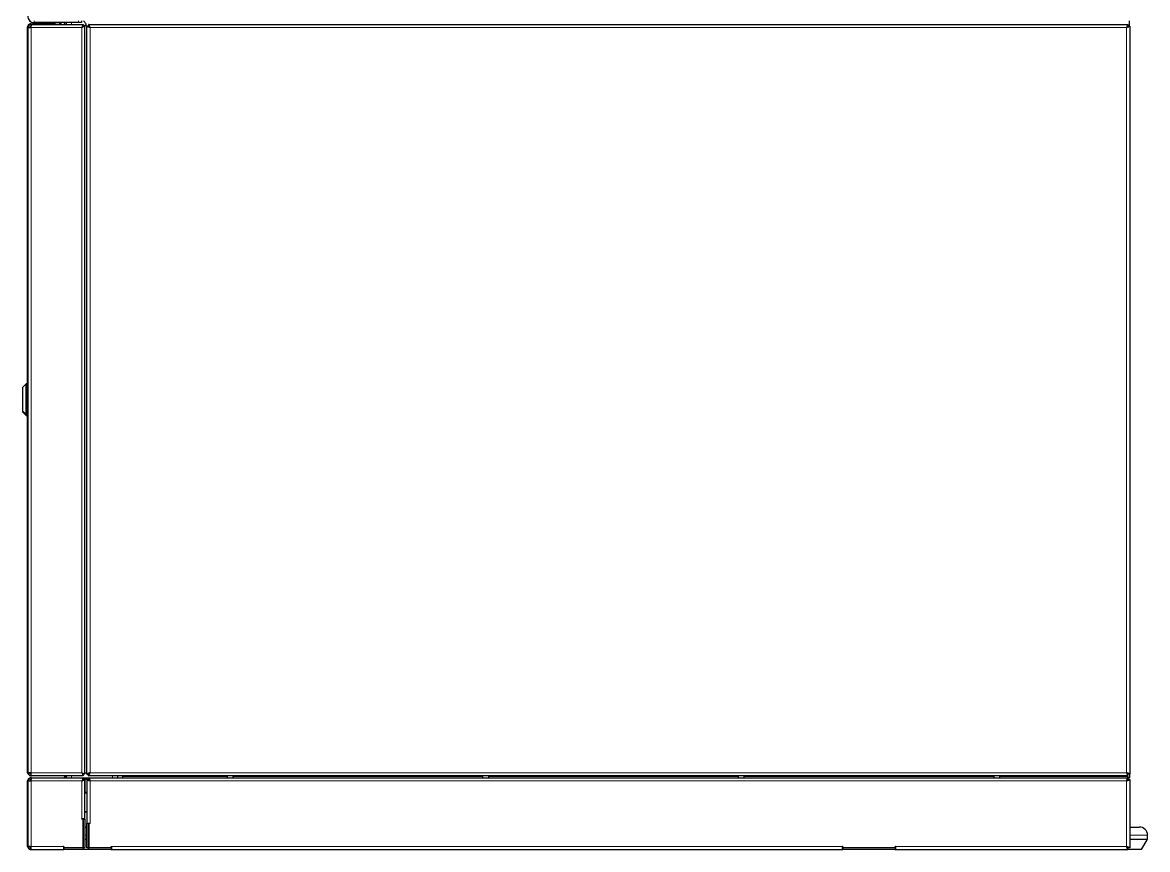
# Model space of a CAD drawing. Header units: millimetres. Extents: x -218071 to -203542, y 15363 to 51382.
# Drawn here: x -218063.2 to -217953.1, y 50748.4 to 50829.3 of the extents above; entities that cross this region are included whole.
import ezdxf

# ---------------------------------------------------------------- set-up
doc = ezdxf.new("R2010")
doc.units = ezdxf.units.MM
doc.header["$LTSCALE"] = 4
doc.layers.add('TPF-EQUIPEMENT', color=7, linetype='Continuous')

msp = doc.modelspace()

# ---------------------------------------------------------------- linework, layer by layer
at = {"layer": 'TPF-EQUIPEMENT', "color": 7, "linetype": 'Continuous', "lineweight": 25}
for p, q in [((-218062.675, 50756.042), (-218062.675, 50828.842)), ((-218062.375, 50829.088), (-218062.375, 50829.142)), ((-218062.375, 50829.142), (-218060.105, 50829.142)), ((-218062.325, 50829.092), (-218062.325, 50828.942)), ((-218062.311, 50829.092), (-218062.325, 50829.092)), ((-218062.311, 50829.092), (-218057.232, 50829.092)), ((-218062.045, 50829.252), (-218062.079, 50829.253)), ((-218057.704, 50829.261), (-218062.045, 50829.261)), ((-218059.695, 50829.252), (-218062.045, 50829.252)), ((-218060.105, 50829.142), (-218060.105, 50829.092)), ((-218059.592, 50829.092), (-218059.592, 50829.092)), ((-218059.592, 50829.092), (-218059.43, 50829.092)), ((-218059.018, 50829.092), (-218058.88, 50829.092)), ((-218058.88, 50829.092), (-218058.88, 50829.261)), ((-218058.875, 50829.092), (-218058.875, 50829.261)), ((-218057.404, 50829.261), (-218057.704, 50829.261)), ((-218057.404, 50829.426), (-218057.404, 50829.261)), ((-218057.232, 50829.092), (-218057.232, 50828.942)), ((-218057.075, 50828.935), (-218057.225, 50828.935)), ((-218057.21, 50829.426), (-218056.941, 50829.158)), ((-218057.075, 50755.749), (-218057.075, 50828.935)), ((-218056.925, 50828.935), (-218057.075, 50828.935)), ((-218056.925, 50828.935), (-218056.682, 50828.935)), ((-218056.869, 50828.928), (-218056.719, 50828.928)), ((-218056.869, 50755.756), (-218056.869, 50828.928)), ((-218056.67, 50828.928), (-218056.719, 50828.928)), ((-218056.705, 50829.092), (-218056.705, 50828.942)), ((-218056.705, 50829.092), (-217955.034, 50829.092)), ((-217955.019, 50828.928), (-217955.07, 50828.928)), ((-217955.034, 50829.092), (-217955.034, 50828.942)), ((-217954.869, 50828.928), (-217955.019, 50828.928)), ((-217954.875, 50828.928), (-217954.875, 50829.456)), ((-217954.869, 50828.928), (-217954.869, 50755.756)), ((-218062.625, 50828.792), (-218062.325, 50828.792)), ((-218062.625, 50755.892), (-218062.625, 50828.792)), ((-218062.825, 50793.942), (-218063.175, 50793.592)), ((-218063.175, 50793.592), (-218063.175, 50791.292)), ((-218062.675, 50793.942), (-218062.825, 50793.942)), ((-218062.825, 50790.942), (-218062.825, 50793.942)), ((-218063.175, 50791.292), (-218062.825, 50790.942)), ((-218063.175, 50791.292), (-218063.175, 50791.192)), ((-218063.175, 50791.192), (-218062.825, 50790.842)), ((-218062.825, 50790.942), (-218062.675, 50790.942)), ((-218062.825, 50790.842), (-218062.825, 50790.942)), ((-218062.825, 50790.842), (-218062.675, 50790.842)), ((-218062.675, 50755.892), (-218062.675, 50756.042)), ((-218062.675, 50748.692), (-218062.675, 50755.092)), ((-218062.63, 50755.092), (-218062.62, 50755.109)), ((-218062.63, 50748.692), (-218062.63, 50755.092)), ((-218062.325, 50755.892), (-218062.625, 50755.892)), ((-218062.625, 50755.092), (-218062.325, 50755.092)), ((-218062.625, 50748.692), (-218062.625, 50755.092)), ((-218062.406, 50755.219), (-218062.375, 50755.228)), ((-218062.375, 50755.592), (-218062.401, 50755.607)), ((-218062.375, 50755.892), (-218062.375, 50755.742)), ((-218062.325, 50755.742), (-218062.375, 50755.742)), ((-218062.375, 50755.592), (-218062.326, 50755.592)), ((-218062.375, 50755.392), (-218062.33, 50755.392)), ((-218062.33, 50755.228), (-218062.375, 50755.228)), ((-218062.33, 50755.242), (-218062.367, 50755.233)), ((-218062.33, 50755.392), (-218062.325, 50755.392)), ((-218062.325, 50755.592), (-218062.325, 50755.742)), ((-218062.325, 50755.592), (-218062.311, 50755.592)), ((-218062.325, 50755.392), (-218062.325, 50755.242)), ((-218062.311, 50755.392), (-218062.325, 50755.392)), ((-218057.232, 50755.592), (-218062.311, 50755.592)), ((-218062.311, 50755.392), (-218057.232, 50755.392)), ((-218059.03, 50755.578), (-218059.03, 50755.542)), ((-218059.025, 50755.592), (-218059.025, 50755.542)), ((-218058.875, 50755.592), (-218058.875, 50755.542)), ((-218058.875, 50755.392), (-218058.875, 50755.592)), ((-218057.232, 50755.592), (-218057.232, 50755.742)), ((-218057.232, 50755.392), (-218057.232, 50755.242)), ((-218057.232, 50755.392), (-218056.705, 50755.392)), ((-218057.075, 50755.749), (-218057.225, 50755.749)), ((-218057.075, 50755.235), (-218057.225, 50755.235)), ((-218057.075, 50755.892), (-218056.925, 50755.892)), ((-218057.075, 50751.386), (-218057.075, 50755.235)), ((-218057.068, 50755.285), (-218057.068, 50754.019)), ((-218056.869, 50755.892), (-218056.925, 50755.892)), ((-218056.869, 50755.756), (-218056.719, 50755.756)), ((-218056.869, 50755.228), (-218056.719, 50755.228)), ((-218056.869, 50755.228), (-218056.869, 50750.956)), ((-218056.705, 50755.791), (-218056.705, 50755.742)), ((-218056.705, 50755.592), (-218056.705, 50755.742)), ((-217955.034, 50755.592), (-218056.705, 50755.592)), ((-218056.705, 50755.392), (-217955.034, 50755.392)), ((-218056.705, 50755.392), (-218056.705, 50755.242)), ((-218053.875, 50755.592), (-218053.875, 50755.392)), ((-218053.405, 50755.542), (-218053.405, 50755.592)), ((-218053.405, 50755.542), (-218053.405, 50755.392)), ((-218043.169, 50755.592), (-218043.169, 50755.392)), ((-218042.569, 50755.392), (-218042.569, 50755.592)), ((-218018.169, 50755.592), (-218018.169, 50755.392)), ((-218017.569, 50755.392), (-218017.569, 50755.592)), ((-217993.169, 50755.592), (-217993.169, 50755.392)), ((-217992.569, 50755.392), (-217992.569, 50755.592)), ((-217968.169, 50755.592), (-217968.169, 50755.392)), ((-217967.569, 50755.392), (-217967.569, 50755.592)), ((-217955.07, 50755.228), (-217955.041, 50755.228)), ((-217955.069, 50755.756), (-217955.019, 50755.756)), ((-217955.034, 50755.756), (-217955.034, 50755.742)), ((-217955.034, 50755.592), (-217955.034, 50755.742)), ((-217955.034, 50755.592), (-217955.034, 50755.542)), ((-217955.034, 50755.392), (-217955.034, 50755.542)), ((-217955.034, 50755.392), (-217955.034, 50755.242)), ((-217954.875, 50755.392), (-217955.034, 50755.392)), ((-217954.869, 50755.756), (-217955.019, 50755.756)), ((-217954.869, 50755.228), (-217955.019, 50755.228)), ((-217954.875, 50755.756), (-217954.875, 50755.392)), ((-217954.869, 50755.228), (-217954.869, 50748.556)), ((-218056.869, 50753.912), (-218057.075, 50753.912)), ((-218056.869, 50752.072), (-218057.075, 50752.072)), ((-218057.075, 50752.066), (-218056.869, 50752.042)), ((-218057.375, 50751.356), (-218057.375, 50751.386)), ((-218057.075, 50751.386), (-218057.375, 50751.386)), ((-218057.255, 50751.356), (-218057.375, 50751.356)), ((-218057.255, 50748.622), (-218057.255, 50751.356)), ((-218057.225, 50751.386), (-218057.225, 50751.356)), ((-218057.225, 50751.356), (-218057.075, 50751.356)), ((-218057.225, 50751.356), (-218057.225, 50748.572)), ((-218057.075, 50751.356), (-218057.075, 50751.386)), ((-218057.075, 50751.356), (-218057.075, 50748.572)), ((-218056.869, 50750.956), (-218056.569, 50750.956)), ((-218056.869, 50750.956), (-218056.869, 50750.926)), ((-218056.719, 50750.926), (-218056.869, 50750.926)), ((-218056.869, 50748.556), (-218056.869, 50750.926)), ((-218056.719, 50750.926), (-218056.719, 50750.956)), ((-218056.719, 50748.556), (-218056.719, 50750.926)), ((-218056.689, 50750.926), (-218056.689, 50748.572)), ((-218056.569, 50750.926), (-218056.689, 50750.926)), ((-218056.588, 50750.956), (-218056.588, 50750.926)), ((-218056.569, 50750.926), (-218056.569, 50750.956)), ((-218057.255, 50750.592), (-218057.225, 50750.592)), ((-218057.075, 50750.592), (-218056.869, 50750.592)), ((-218056.719, 50750.592), (-218056.689, 50750.592)), ((-217954.869, 50750.592), (-217953.925, 50750.592)), ((-217953.125, 50749.392), (-217953.125, 50749.792)), ((-218062.628, 50748.684), (-218062.63, 50748.692)), ((-218062.325, 50748.692), (-218062.625, 50748.692)), ((-218062.33, 50748.556), (-218062.431, 50748.586)), ((-218062.325, 50748.392), (-218062.325, 50748.542)), ((-218059.145, 50748.692), (-218059.175, 50748.692)), ((-218059.175, 50748.692), (-218059.175, 50748.392)), ((-218059.145, 50748.542), (-218059.175, 50748.542)), ((-218059.145, 50748.692), (-218059.145, 50748.572)), ((-218059.145, 50748.572), (-218057.305, 50748.572)), ((-218059.145, 50748.542), (-218059.145, 50748.392)), ((-218057.255, 50748.542), (-218059.145, 50748.542)), ((-218057.255, 50749.392), (-218057.225, 50749.392)), ((-218057.255, 50748.542), (-218057.255, 50748.392)), ((-218057.225, 50748.572), (-218057.075, 50748.572)), ((-218057.075, 50749.392), (-218056.869, 50749.392)), ((-218056.719, 50748.556), (-218056.869, 50748.556)), ((-218056.719, 50749.392), (-218056.689, 50749.392)), ((-218054.506, 50748.542), (-218056.705, 50748.542)), ((-218056.705, 50748.542), (-218056.705, 50748.392)), ((-218056.689, 50748.572), (-218054.506, 50748.572)), ((-218054.506, 50748.692), (-218054.476, 50748.692)), ((-218054.506, 50748.572), (-218054.506, 50748.692)), ((-218054.506, 50748.542), (-218054.506, 50748.392)), ((-218054.506, 50748.542), (-218054.476, 50748.542)), ((-218054.476, 50748.692), (-218054.476, 50748.392)), ((-217982.939, 50748.692), (-217982.969, 50748.692)), ((-217982.969, 50748.392), (-217982.969, 50748.692)), ((-217982.969, 50748.542), (-217982.939, 50748.542)), ((-217982.939, 50748.692), (-217982.939, 50748.572)), ((-217982.939, 50748.572), (-217977.799, 50748.572)), ((-217977.799, 50748.542), (-217982.939, 50748.542)), ((-217982.939, 50748.542), (-217982.939, 50748.392)), ((-217977.769, 50748.692), (-217977.799, 50748.692)), ((-217977.799, 50748.572), (-217977.799, 50748.692)), ((-217977.799, 50748.542), (-217977.799, 50748.392)), ((-217977.799, 50748.542), (-217977.769, 50748.542)), ((-217977.769, 50748.692), (-217977.769, 50748.392)), ((-217955.034, 50748.392), (-217955.034, 50748.542)), ((-217954.869, 50748.556), (-217955.019, 50748.556)), ((-217954.869, 50749.392), (-217953.125, 50749.392)), ((-217953.703, 50748.392), (-217953.125, 50749.392)), ((-218062.33, 50748.392), (-218062.375, 50748.392)), ((-218062.325, 50748.392), (-218062.33, 50748.392)), ((-218062.325, 50748.392), (-218062.311, 50748.392)), ((-218062.311, 50748.392), (-218059.175, 50748.392)), ((-218059.175, 50748.392), (-218059.145, 50748.392)), ((-218057.255, 50748.392), (-218059.145, 50748.392)), ((-218056.705, 50748.392), (-218057.255, 50748.392)), ((-218054.506, 50748.392), (-218056.705, 50748.392)), ((-218054.506, 50748.392), (-218054.476, 50748.392)), ((-218054.476, 50748.392), (-217982.969, 50748.392)), ((-217982.969, 50748.392), (-217982.939, 50748.392)), ((-217977.799, 50748.392), (-217982.939, 50748.392)), ((-217977.799, 50748.392), (-217977.769, 50748.392)), ((-217977.769, 50748.392), (-217955.034, 50748.392)), ((-217953.703, 50748.392), (-217955.033, 50748.392))]:
    msp.add_line(p, q, dxfattribs=at)
at = {"layer": 'TPF-EQUIPEMENT', "color": 8, "linetype": 'Continuous', "lineweight": 18}
for p, q in [((-218062.375, 50828.917), (-218062.375, 50828.932)), ((-218062.045, 50829.426), (-218062.045, 50829.261)), ((-218059.695, 50829.252), (-218059.695, 50829.261)), ((-218058.375, 50829.092), (-218058.375, 50829.261)), ((-218057.704, 50829.261), (-218057.704, 50829.426)), ((-218056.925, 50755.892), (-218056.925, 50828.935)), ((-218062.325, 50828.792), (-218062.325, 50755.892)), ((-218062.325, 50828.792), (-218057.375, 50828.792)), ((-218057.375, 50755.892), (-218057.375, 50828.792)), ((-218056.569, 50828.792), (-218056.569, 50755.892)), ((-217955.169, 50828.792), (-218056.569, 50828.792)), ((-217955.169, 50755.892), (-217955.169, 50828.792)), ((-218062.33, 50755.092), (-218062.33, 50755.228)), ((-218057.375, 50755.892), (-218062.325, 50755.892)), ((-218062.325, 50755.092), (-218062.325, 50748.692)), ((-218062.325, 50755.092), (-218057.375, 50755.092)), ((-218059.025, 50755.578), (-218059.03, 50755.578)), ((-218059.025, 50755.542), (-218058.875, 50755.542)), ((-218058.375, 50755.592), (-218058.375, 50755.392)), ((-218057.375, 50751.386), (-218057.375, 50755.092)), ((-218056.569, 50755.892), (-217955.169, 50755.892)), ((-217955.169, 50755.092), (-218056.569, 50755.092)), ((-218056.569, 50755.092), (-218056.569, 50750.956)), ((-218054.375, 50755.392), (-218054.375, 50755.592)), ((-218043.169, 50755.542), (-218053.405, 50755.542)), ((-218018.169, 50755.542), (-218042.569, 50755.542)), ((-217993.169, 50755.542), (-218017.569, 50755.542)), ((-217968.169, 50755.542), (-217992.569, 50755.542)), ((-217955.034, 50755.542), (-217967.569, 50755.542)), ((-217955.169, 50748.692), (-217955.169, 50755.092)), ((-218057.225, 50749.792), (-218057.255, 50749.792)), ((-218056.869, 50749.792), (-218057.075, 50749.792)), ((-218056.689, 50749.792), (-218056.719, 50749.792)), ((-217953.125, 50749.792), (-217954.869, 50749.792)), ((-218062.33, 50748.556), (-218062.33, 50748.692)), ((-218059.175, 50748.692), (-218062.325, 50748.692)), ((-218054.476, 50748.692), (-217982.969, 50748.692)), ((-217977.769, 50748.692), (-217955.169, 50748.692))]:
    msp.add_line(p, q, dxfattribs=at)
at = {"layer": 'TPF-EQUIPEMENT', "color": 7, "linetype": 'Continuous', "lineweight": 25, "flags": 128}
for points in [[(-218059.018, 50829.092), (-218059.05, 50829.191), (-218059.084, 50829.261)], [(-218056.941, 50829.158), (-218057.053, 50829.017), (-218057.096, 50828.939)], [(-218056.941, 50829.158), (-218057.053, 50829.017), (-218057.096, 50828.939)], [(-218057.375, 50828.792), (-218057.375, 50828.792)], [(-218057.375, 50755.892), (-218057.375, 50755.892)], [(-218057.375, 50755.092), (-218057.375, 50755.092)]]:
    msp.add_lwpolyline(points, dxfattribs=at)
at = {"layer": 'TPF-EQUIPEMENT', "color": 7, "linetype": 'Continuous', "lineweight": 25}
for centre, radius, start, end in [((-218062.045, 50829.861), 0.6, 175, 270), ((-218062.045, 50829.852), 0.6, 175, 266.76574), ((-218062.311, 50828.782), 0.15, 90, 176.17745), ((-218059.695, 50828.952), 0.3, 27.6988, 90), ((-218059.604, 50828.961), 0.3, 25.8337, 90), ((-218059.18, 50755.542), 0.15, 270, 0), ((-218059.175, 50755.542), 0.15, 270, 0), ((-218059.175, 50755.542), 0.3, 330, 0), ((-217953.925, 50749.792), 0.8, 0, 90), ((-218057.305, 50748.622), 0.05, 270, 0)]:
    msp.add_arc(centre, radius, start, end, dxfattribs=at)
for points, knots in [([(-218062.375, 50829.142), (-218062.41, 50829.138), (-218062.481, 50829.131), (-218062.573, 50829.075), (-218062.641, 50828.993), (-218062.672, 50828.91), (-218062.675, 50828.858), (-218062.675, 50828.842)], [0, 0, 0, 0, 0.2234635, 0.4469588, 0.6704542, 0.8939494, 1, 1, 1, 1]), ([(-218062.675, 50828.842), (-218062.671, 50828.852), (-218062.663, 50828.872), (-218062.631, 50828.893), (-218062.604, 50828.903), (-218062.603, 50828.903)], [0, 0, 0, 0, 0.4965355, 0.9931415, 1, 1, 1, 1]), ([(-218059.945, 50829.092), (-218059.949, 50829.096), (-218059.981, 50829.123), (-218060.04, 50829.138), (-218060.09, 50829.141), (-218060.105, 50829.142)], [0, 0, 0, 0, 0.1114591, 0.7297461, 1, 1, 1, 1]), ([(-218057.232, 50829.092), (-218057.234, 50829.089), (-218057.239, 50829.083), (-218057.257, 50829.035), (-218057.289, 50828.967), (-218057.331, 50828.883), (-218057.36, 50828.822), (-218057.375, 50828.792)], [0, 0, 0, 0, 0.1961528, 0.3923269, 0.5901869, 0.796218, 1, 1, 1, 1]), ([(-218057.232, 50828.942), (-218057.234, 50828.941), (-218057.238, 50828.938), (-218057.254, 50828.918), (-218057.282, 50828.886), (-218057.325, 50828.843), (-218057.359, 50828.809), (-218057.375, 50828.792)], [0, 0, 0, 0, 0.1607885, 0.3213924, 0.4871157, 0.7498464, 1, 1, 1, 1]), ([(-218057.375, 50828.792), (-218057.356, 50828.811), (-218057.322, 50828.845), (-218057.284, 50828.883), (-218057.259, 50828.904), (-218057.242, 50828.917), (-218057.228, 50828.928), (-218057.226, 50828.932), (-218057.225, 50828.935)], [0, 0, 0, 0, 0.2934448, 0.5018275, 0.6130832, 0.7320879, 0.860597, 1, 1, 1, 1]), ([(-218057.375, 50828.792), (-218057.336, 50828.812), (-218057.267, 50828.846), (-218057.191, 50828.884), (-218057.142, 50828.904), (-218057.107, 50828.917), (-218057.081, 50828.928), (-218057.077, 50828.932), (-218057.075, 50828.935)], [0, 0, 0, 0, 0.2653119, 0.4629321, 0.5760123, 0.7028492, 0.8440379, 1, 1, 1, 1]), ([(-218056.869, 50828.928), (-218056.866, 50828.918), (-218056.859, 50828.897), (-218056.803, 50828.867), (-218056.721, 50828.837), (-218056.638, 50828.811), (-218056.586, 50828.797), (-218056.569, 50828.792)], [0, 0, 0, 0, 0.2234635, 0.4469588, 0.6704542, 0.8939494, 1, 1, 1, 1]), ([(-218056.719, 50828.928), (-218056.717, 50828.915), (-218056.711, 50828.891), (-218056.673, 50828.856), (-218056.624, 50828.823), (-218056.587, 50828.802), (-218056.569, 50828.792)], [0, 0, 0, 0, 0.2823079, 0.5306182, 0.7788488, 1, 1, 1, 1]), ([(-218056.569, 50828.792), (-218056.58, 50828.827), (-218056.6, 50828.897), (-218056.63, 50828.99), (-218056.661, 50829.058), (-218056.686, 50829.088), (-218056.701, 50829.091), (-218056.705, 50829.092)], [0, 0, 0, 0, 0.2234635, 0.4469588, 0.6704542, 0.8939494, 1, 1, 1, 1]), ([(-218056.569, 50828.792), (-218056.582, 50828.814), (-218056.606, 50828.856), (-218056.642, 50828.906), (-218056.674, 50828.936), (-218056.695, 50828.94), (-218056.705, 50828.942)], [0, 0, 0, 0, 0.2823079, 0.5306182, 0.7788488, 1, 1, 1, 1]), ([(-217955.034, 50829.092), (-217955.044, 50829.088), (-217955.064, 50829.081), (-217955.094, 50829.025), (-217955.125, 50828.943), (-217955.15, 50828.86), (-217955.165, 50828.808), (-217955.169, 50828.792)], [0, 0, 0, 0, 0.2234635, 0.4469588, 0.6704542, 0.8939494, 1, 1, 1, 1]), ([(-217955.034, 50828.942), (-217955.046, 50828.939), (-217955.071, 50828.934), (-217955.106, 50828.895), (-217955.138, 50828.846), (-217955.159, 50828.809), (-217955.169, 50828.792)], [0, 0, 0, 0, 0.2823079, 0.5306182, 0.7788488, 1, 1, 1, 1]), ([(-217955.169, 50828.792), (-217955.134, 50828.802), (-217955.064, 50828.822), (-217954.972, 50828.853), (-217954.904, 50828.883), (-217954.873, 50828.908), (-217954.87, 50828.923), (-217954.869, 50828.928)], [0, 0, 0, 0, 0.22346351, 0.44695877, 0.67045417, 0.89394936, 1, 1, 1, 1]), ([(-217955.169, 50828.792), (-217955.147, 50828.805), (-217955.105, 50828.829), (-217955.056, 50828.864), (-217955.025, 50828.896), (-217955.021, 50828.918), (-217955.019, 50828.928)], [0, 0, 0, 0, 0.2823079, 0.5306182, 0.7788488, 1, 1, 1, 1]), ([(-218062.625, 50755.992), (-218062.629, 50755.994), (-218062.656, 50756.006), (-218062.671, 50756.022), (-218062.674, 50756.037), (-218062.675, 50756.042)], [0, 0, 0, 0, 0.0982928, 0.709823, 1, 1, 1, 1]), ([(-218062.675, 50756.042), (-218062.673, 50756.006), (-218062.668, 50755.947), (-218062.636, 50755.899), (-218062.623, 50755.88)], [0, 0, 0, 0, 0.6076157, 1, 1, 1, 1]), ([(-218062.561, 50755.715), (-218062.568, 50755.72), (-218062.608, 50755.75), (-218062.658, 50755.813), (-218062.669, 50755.865), (-218062.675, 50755.892)], [0, 0, 0, 0, 0.08418265, 0.52502947, 1, 1, 1, 1]), ([(-218062.375, 50755.392), (-218062.41, 50755.388), (-218062.481, 50755.381), (-218062.573, 50755.325), (-218062.641, 50755.243), (-218062.672, 50755.16), (-218062.675, 50755.108), (-218062.675, 50755.092)], [0, 0, 0, 0, 0.2234635, 0.4469588, 0.6704542, 0.8939494, 1, 1, 1, 1]), ([(-218062.675, 50755.092), (-218062.673, 50755.102), (-218062.669, 50755.118), (-218062.638, 50755.134), (-218062.626, 50755.14)], [0, 0, 0, 0, 0.6319029, 1, 1, 1, 1]), ([(-218062.33, 50755.392), (-218062.365, 50755.388), (-218062.436, 50755.381), (-218062.528, 50755.325), (-218062.596, 50755.243), (-218062.627, 50755.16), (-218062.63, 50755.108), (-218062.63, 50755.092)], [0, 0, 0, 0, 0.2234635, 0.4469588, 0.6704542, 0.8939494, 1, 1, 1, 1]), ([(-218062.432, 50755.197), (-218062.415, 50755.203), (-218062.382, 50755.213), (-218062.347, 50755.223), (-218062.33, 50755.228)], [0, 0, 0, 0, 0.5250975, 1, 1, 1, 1]), ([(-218057.375, 50755.892), (-218057.357, 50755.854), (-218057.321, 50755.78), (-218057.272, 50755.684), (-218057.245, 50755.618), (-218057.235, 50755.594), (-218057.233, 50755.592), (-218057.232, 50755.592)], [0, 0, 0, 0, 0.25129952, 0.50112518, 0.72930686, 0.93027359, 1, 1, 1, 1]), ([(-218057.225, 50755.749), (-218057.226, 50755.75), (-218057.228, 50755.753), (-218057.24, 50755.763), (-218057.258, 50755.777), (-218057.283, 50755.8), (-218057.322, 50755.839), (-218057.355, 50755.872), (-218057.375, 50755.892)], [0, 0, 0, 0, 0.1263823, 0.250254, 0.3741135, 0.5004609, 0.7030356, 1, 1, 1, 1]), ([(-218057.075, 50755.749), (-218057.077, 50755.75), (-218057.08, 50755.753), (-218057.104, 50755.763), (-218057.139, 50755.777), (-218057.189, 50755.8), (-218057.266, 50755.838), (-218057.335, 50755.872), (-218057.375, 50755.892)], [0, 0, 0, 0, 0.1426876, 0.2794526, 0.4110728, 0.5384212, 0.7299191, 1, 1, 1, 1]), ([(-218057.375, 50755.892), (-218057.353, 50755.869), (-218057.316, 50755.831), (-218057.271, 50755.787), (-218057.247, 50755.757), (-218057.236, 50755.743), (-218057.233, 50755.742), (-218057.232, 50755.742)], [0, 0, 0, 0, 0.3400898, 0.5597117, 0.73676, 0.9145048, 1, 1, 1, 1]), ([(-218057.232, 50755.392), (-218057.236, 50755.389), (-218057.242, 50755.382), (-218057.26, 50755.332), (-218057.291, 50755.26), (-218057.332, 50755.178), (-218057.361, 50755.12), (-218057.375, 50755.092)], [0, 0, 0, 0, 0.2026906, 0.4054419, 0.6078492, 0.8108036, 1, 1, 1, 1]), ([(-218057.232, 50755.242), (-218057.236, 50755.24), (-218057.242, 50755.237), (-218057.259, 50755.213), (-218057.29, 50755.176), (-218057.332, 50755.135), (-218057.363, 50755.104), (-218057.375, 50755.092)], [0, 0, 0, 0, 0.17800859, 0.35596236, 0.53491082, 0.8126534, 1, 1, 1, 1]), ([(-218057.375, 50755.092), (-218057.336, 50755.112), (-218057.267, 50755.146), (-218057.191, 50755.184), (-218057.142, 50755.204), (-218057.107, 50755.217), (-218057.081, 50755.228), (-218057.077, 50755.232), (-218057.075, 50755.235)], [0, 0, 0, 0, 0.2653119, 0.4629321, 0.5760123, 0.7028492, 0.8440379, 1, 1, 1, 1]), ([(-218057.375, 50755.092), (-218057.356, 50755.111), (-218057.322, 50755.145), (-218057.284, 50755.183), (-218057.259, 50755.204), (-218057.242, 50755.217), (-218057.228, 50755.228), (-218057.226, 50755.232), (-218057.225, 50755.235)], [0, 0, 0, 0, 0.2934448, 0.5018275, 0.6130832, 0.7320879, 0.860597, 1, 1, 1, 1]), ([(-218057.232, 50755.36), (-218057.231, 50755.36), (-218057.175, 50755.349), (-218057.121, 50755.316), (-218057.068, 50755.285)], [0, 0, 0, 0, 0.021569, 1, 1, 1, 1]), ([(-218057.068, 50755.285), (-218057.01, 50755.302), (-218056.892, 50755.337), (-218056.768, 50755.347), (-218056.705, 50755.353)], [0, 0, 0, 0, 0.4889164, 1, 1, 1, 1]), ([(-218056.569, 50755.892), (-218056.605, 50755.882), (-218056.675, 50755.861), (-218056.767, 50755.831), (-218056.835, 50755.801), (-218056.866, 50755.776), (-218056.869, 50755.761), (-218056.869, 50755.756)], [0, 0, 0, 0, 0.22346351, 0.44695877, 0.67045417, 0.89394936, 1, 1, 1, 1]), ([(-218056.569, 50755.092), (-218056.605, 50755.102), (-218056.675, 50755.122), (-218056.767, 50755.153), (-218056.835, 50755.183), (-218056.866, 50755.208), (-218056.869, 50755.223), (-218056.869, 50755.228)], [0, 0, 0, 0, 0.22346411, 0.44695938, 0.67045478, 0.89394997, 1, 1, 1, 1]), ([(-218056.569, 50755.892), (-218056.592, 50755.879), (-218056.633, 50755.855), (-218056.683, 50755.82), (-218056.714, 50755.787), (-218056.718, 50755.766), (-218056.719, 50755.756)], [0, 0, 0, 0, 0.2823079, 0.5306182, 0.7788488, 1, 1, 1, 1]), ([(-218056.569, 50755.092), (-218056.592, 50755.105), (-218056.633, 50755.129), (-218056.683, 50755.164), (-218056.714, 50755.196), (-218056.718, 50755.218), (-218056.719, 50755.228)], [0, 0, 0, 0, 0.2823079, 0.5306182, 0.7788488, 1, 1, 1, 1]), ([(-218056.705, 50755.592), (-218056.695, 50755.595), (-218056.675, 50755.603), (-218056.645, 50755.659), (-218056.614, 50755.74), (-218056.589, 50755.824), (-218056.574, 50755.875), (-218056.569, 50755.892)], [0, 0, 0, 0, 0.2234635, 0.4469588, 0.6704542, 0.8939494, 1, 1, 1, 1]), ([(-218056.705, 50755.742), (-218056.693, 50755.745), (-218056.668, 50755.75), (-218056.633, 50755.789), (-218056.601, 50755.838), (-218056.579, 50755.874), (-218056.569, 50755.892)], [0, 0, 0, 0, 0.2823079, 0.5306182, 0.7788488, 1, 1, 1, 1]), ([(-217954.869, 50755.756), (-217954.873, 50755.766), (-217954.88, 50755.786), (-217954.936, 50755.817), (-217955.018, 50755.847), (-217955.101, 50755.872), (-217955.153, 50755.887), (-217955.169, 50755.892)], [0, 0, 0, 0, 0.2234635, 0.4469588, 0.6704542, 0.8939494, 1, 1, 1, 1]), ([(-217955.019, 50755.756), (-217955.022, 50755.769), (-217955.028, 50755.793), (-217955.066, 50755.828), (-217955.115, 50755.861), (-217955.152, 50755.882), (-217955.169, 50755.892)], [0, 0, 0, 0, 0.2823079, 0.5306182, 0.7788488, 1, 1, 1, 1]), ([(-217955.169, 50755.892), (-217955.159, 50755.857), (-217955.139, 50755.787), (-217955.109, 50755.694), (-217955.078, 50755.626), (-217955.053, 50755.595), (-217955.038, 50755.593), (-217955.034, 50755.592)], [0, 0, 0, 0, 0.2234635, 0.4469588, 0.6704542, 0.8939494, 1, 1, 1, 1]), ([(-217955.169, 50755.892), (-217955.157, 50755.87), (-217955.133, 50755.828), (-217955.097, 50755.778), (-217955.065, 50755.747), (-217955.044, 50755.744), (-217955.034, 50755.742)], [0, 0, 0, 0, 0.2823079, 0.5306182, 0.7788488, 1, 1, 1, 1]), ([(-217954.869, 50755.228), (-217954.873, 50755.218), (-217954.88, 50755.197), (-217954.936, 50755.167), (-217955.018, 50755.137), (-217955.101, 50755.111), (-217955.153, 50755.097), (-217955.169, 50755.092)], [0, 0, 0, 0, 0.22346351, 0.44695877, 0.67045417, 0.89394936, 1, 1, 1, 1]), ([(-217955.019, 50755.228), (-217955.022, 50755.215), (-217955.028, 50755.191), (-217955.066, 50755.156), (-217955.115, 50755.123), (-217955.152, 50755.102), (-217955.169, 50755.092)], [0, 0, 0, 0, 0.2823079, 0.5306182, 0.7788488, 1, 1, 1, 1]), ([(-217955.08, 50755.228), (-217955.078, 50755.23), (-217955.066, 50755.241), (-217955.054, 50755.241), (-217955.044, 50755.242)], [0, 0, 0, 0, 0.16308008, 1, 1, 1, 1]), ([(-218057.068, 50754.019), (-218057.01, 50754), (-218056.945, 50753.979), (-218056.877, 50753.972), (-218056.869, 50753.971)], [0, 0, 0, 0, 0.8838408, 1, 1, 1, 1]), ([(-218062.614, 50748.637), (-218062.622, 50748.641), (-218062.653, 50748.654), (-218062.671, 50748.672), (-218062.674, 50748.687), (-218062.675, 50748.692)], [0, 0, 0, 0, 0.1795891, 0.7359848, 1, 1, 1, 1]), ([(-218062.675, 50748.692), (-218062.672, 50748.657), (-218062.665, 50748.587), (-218062.609, 50748.494), (-218062.527, 50748.426), (-218062.443, 50748.395), (-218062.392, 50748.393), (-218062.375, 50748.392)], [0, 0, 0, 0, 0.2234635, 0.4469588, 0.6704542, 0.8939494, 1, 1, 1, 1]), ([(-218062.63, 50748.692), (-218062.626, 50748.657), (-218062.619, 50748.588), (-218062.58, 50748.513), (-218062.545, 50748.486), (-218062.538, 50748.48)], [0, 0, 0, 0, 0.4408917, 0.8818461, 1, 1, 1, 1]), ([(-218062.436, 50748.587), (-218062.434, 50748.585), (-218062.422, 50748.567), (-218062.384, 50748.548), (-218062.347, 50748.544), (-218062.33, 50748.542)], [0, 0, 0, 0, 0.0675531, 0.5606737, 1, 1, 1, 1]), ([(-217955.034, 50748.392), (-217955.044, 50748.395), (-217955.064, 50748.403), (-217955.094, 50748.459), (-217955.125, 50748.54), (-217955.15, 50748.624), (-217955.165, 50748.675), (-217955.169, 50748.692)], [0, 0, 0, 0, 0.2234635, 0.4469588, 0.6704542, 0.8939494, 1, 1, 1, 1]), ([(-217955.034, 50748.542), (-217955.046, 50748.545), (-217955.071, 50748.55), (-217955.106, 50748.589), (-217955.138, 50748.638), (-217955.159, 50748.674), (-217955.169, 50748.692)], [0, 0, 0, 0, 0.2823079, 0.5306182, 0.7788488, 1, 1, 1, 1]), ([(-218062.423, 50748.411), (-218062.409, 50748.405), (-218062.379, 50748.393), (-218062.347, 50748.392), (-218062.33, 50748.392)], [0, 0, 0, 0, 0.478341, 1, 1, 1, 1])]:
    msp.add_open_spline(points, degree=3, knots=knots, dxfattribs=at)
for points in [[(-218062.325, 50829.092), (-218062.365, 50829.087), (-218062.443, 50829.078), (-218062.542, 50829.009), (-218062.612, 50828.91), (-218062.621, 50828.831), (-218062.625, 50828.792)], [(-218062.325, 50828.942), (-218062.345, 50828.94), (-218062.384, 50828.935), (-218062.434, 50828.9), (-218062.469, 50828.851), (-218062.473, 50828.811), (-218062.475, 50828.792)], [(-218062.325, 50828.792), (-218062.324, 50828.831), (-218062.322, 50828.91), (-218062.318, 50829.009), (-218062.315, 50829.078), (-218062.312, 50829.087), (-218062.311, 50829.092)], [(-218062.625, 50755.892), (-218062.621, 50755.853), (-218062.612, 50755.774), (-218062.542, 50755.675), (-218062.443, 50755.605), (-218062.365, 50755.596), (-218062.325, 50755.592)], [(-218062.325, 50755.392), (-218062.365, 50755.387), (-218062.443, 50755.378), (-218062.542, 50755.309), (-218062.612, 50755.21), (-218062.621, 50755.131), (-218062.625, 50755.092)], [(-218062.475, 50755.892), (-218062.473, 50755.872), (-218062.469, 50755.833), (-218062.434, 50755.783), (-218062.384, 50755.749), (-218062.345, 50755.744), (-218062.325, 50755.742)], [(-218062.325, 50755.242), (-218062.345, 50755.24), (-218062.384, 50755.235), (-218062.434, 50755.2), (-218062.469, 50755.151), (-218062.473, 50755.111), (-218062.475, 50755.092)], [(-218062.311, 50755.592), (-218062.312, 50755.596), (-218062.315, 50755.605), (-218062.318, 50755.675), (-218062.322, 50755.774), (-218062.324, 50755.853), (-218062.325, 50755.892)], [(-218062.325, 50755.092), (-218062.324, 50755.131), (-218062.322, 50755.21), (-218062.318, 50755.309), (-218062.315, 50755.378), (-218062.312, 50755.387), (-218062.311, 50755.392)], [(-218056.705, 50755.392), (-218056.694, 50755.387), (-218056.671, 50755.378), (-218056.637, 50755.309), (-218056.603, 50755.21), (-218056.581, 50755.131), (-218056.569, 50755.092)], [(-218056.705, 50755.242), (-218056.694, 50755.24), (-218056.671, 50755.235), (-218056.637, 50755.2), (-218056.603, 50755.151), (-218056.581, 50755.111), (-218056.569, 50755.092)], [(-217955.169, 50755.092), (-217955.158, 50755.131), (-217955.136, 50755.21), (-217955.102, 50755.309), (-217955.068, 50755.378), (-217955.045, 50755.387), (-217955.034, 50755.392)], [(-217955.169, 50755.092), (-217955.158, 50755.111), (-217955.136, 50755.151), (-217955.102, 50755.2), (-217955.068, 50755.235), (-217955.045, 50755.24), (-217955.034, 50755.242)], [(-218062.625, 50748.692), (-218062.621, 50748.653), (-218062.612, 50748.574), (-218062.542, 50748.475), (-218062.443, 50748.405), (-218062.365, 50748.396), (-218062.325, 50748.392)], [(-218062.475, 50748.692), (-218062.473, 50748.672), (-218062.469, 50748.633), (-218062.434, 50748.583), (-218062.384, 50748.549), (-218062.345, 50748.544), (-218062.325, 50748.542)], [(-218062.311, 50748.392), (-218062.312, 50748.396), (-218062.315, 50748.405), (-218062.318, 50748.475), (-218062.322, 50748.574), (-218062.324, 50748.653), (-218062.325, 50748.692)], [(-217955.169, 50748.692), (-217955.13, 50748.681), (-217955.052, 50748.658), (-217954.952, 50748.624), (-217954.883, 50748.59), (-217954.874, 50748.567), (-217954.869, 50748.556)], [(-217955.169, 50748.692), (-217955.15, 50748.681), (-217955.111, 50748.658), (-217955.061, 50748.624), (-217955.026, 50748.59), (-217955.022, 50748.567), (-217955.019, 50748.556)]]:
    msp.add_open_spline(points, degree=3, dxfattribs=at)

doc.saveas('drawing.dxf')
